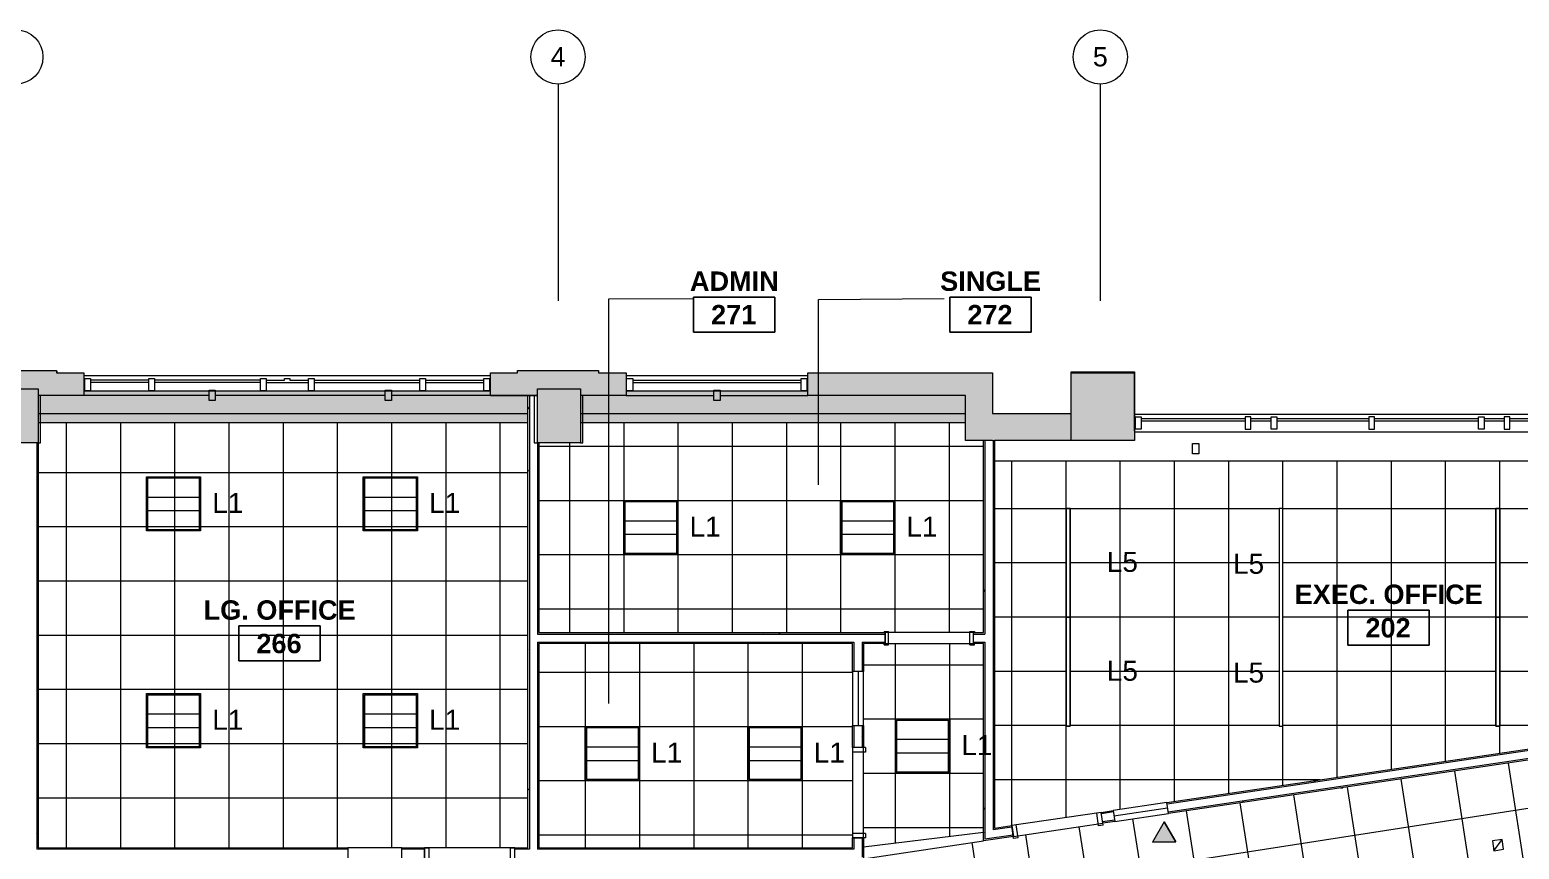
# Model space of a CAD drawing. Header units: inches. Extents: x 389 to 3083, y 11893 to 13691.
# Drawn here: x 1166 to 1826, y 13328 to 13691 of the extents above; entities that cross this region are included whole.
import ezdxf

# ---------------------------------------------------------------- set-up
doc = ezdxf.new("R2010")
doc.units = ezdxf.units.IN
doc.header["$MEASUREMENT"] = 0
for name, color, linetype, lineweight in [('X2$0$A-ANNO-NOTE', 131, 'Continuous', 9), ('X2$0$A-AREA-IDEN', 2, 'Continuous', 9), ('X2$0$A-CLNG', 13, 'Continuous', 13), ('X2$0$A-CLNG-PATT', 13, 'Continuous', 13), ('X2$0$A-Cols-Extr', 7, 'Continuous', 9), ('X2$0$A-DETL-GENF', 92, 'Continuous', 9), ('X2$0$A-DOOR', 31, 'Continuous', 13), ('X2$0$A-DOOR-FRAM', 31, 'Continuous', 20), ('X2$0$A-GLAZ', 151, 'Continuous', 13), ('X2$0$A-WALL', 113, 'Continuous', 13), ('X2$0$A-Wall-Extr', 7, 'Continuous', 9), ('X2$0$A-WALL-PATT', 111, 'Continuous', 13), ('X2$0$E-ELEC-FIXT', 91, 'Continuous', 9), ('X2$0$E-LITE-EQPM', 33, 'Continuous', 9), ('X2$0$E-LITE-EQPM-IDEN', 33, 'Continuous', 9), ('X2$0$I-WALL', 2, 'Continuous', 9), ('X2$0$Plaza America_Tower 1_2nd Floor -REVIT_dwg', 8, 'Continuous', 9), ('X2$0$S-COLS', 52, 'Continuous', 13), ('X2$0$S-GRID', 1, 'Continuous', 9), ('X2$0$S-GRID-IDEN', 1, 'Continuous', 9)]:
    doc.layers.add(name, color=color, linetype=linetype, lineweight=lineweight)
doc.styles.add('X2$0$Arial_3', font='arial.ttf', dxfattribs={"height": 8.851796})
doc.styles.add('X2$0$Swis721 Lt BT', font='swissl.ttf', dxfattribs={"height": 8.514638})
doc.styles.add('X2$0$Swis721 Lt BT_B', font='', dxfattribs={"height": 8.583975})
doc.styles.get('X2$0$Swis721 Lt BT_B').set_extended_font_data('Swis721 Lt BT', bold=True)
pattern_1 = [(0, (-24941.6016, 0), (30.72, 7.68), [1.267, -21.773, 1.267, -21.773, -122.88]), (0, (-24941.6016, 0), (30.72, 7.68), [-46.08, 1.267, -44.813, 1.267, -21.773, -53.76]), (0, (-24941.6016, 0), (30.72, 7.68), [-115.2, 1.267, -14.093, 1.267, -37.133]), (120, (-24930.0816, 3.84), (-22.0110751, 22.7643004), [1.267, -21.773, 1.267, -21.773, -122.88]), (120, (-24930.0816, 3.84), (-22.0110751, 22.7643004), [-46.08, 1.267, -44.813, 1.267, -21.773, -53.76]), (120, (-24930.0816, 3.84), (-22.0110751, 22.7643004), [-115.2, 1.267, -14.093, 1.267, -37.133]), (240, (-24926.2416, 19.2), (-8.7089249, -30.4443004), [1.267, -21.773, 1.267, -21.773, -122.88]), (240, (-24926.2416, 19.2), (-8.7089249, -30.4443004), [-46.08, 1.267, -44.813, 1.267, -21.773, -53.76]), (240, (-24926.2416, 19.2), (-8.7089249, -30.4443004), [-115.2, 1.267, -14.093, 1.267, -37.133])]
pattern_2 = [(0, (-24941.6016, 0), (15.36, 3.84), [1.267, -10.253, 1.267, -10.253, -61.44]), (0, (-24941.6016, 0), (15.36, 3.84), [-23.04, 1.267, -21.773, 1.267, -10.253, -26.88]), (0, (-24941.6016, 0), (15.36, 3.84), [-57.6, 1.267, -6.413, 1.267, -17.933]), (120, (-24935.8416, 1.92), (-11.00553755, 11.3821502), [1.267, -10.253, 1.267, -10.253, -61.44]), (120, (-24935.8416, 1.92), (-11.00553755, 11.3821502), [-23.04, 1.267, -21.773, 1.267, -10.253, -26.88]), (120, (-24935.8416, 1.92), (-11.00553755, 11.3821502), [-57.6, 1.267, -6.413, 1.267, -17.933]), (240, (-24933.9216, 9.6), (-4.35446245, -15.2221502), [1.267, -10.253, 1.267, -10.253, -61.44]), (240, (-24933.9216, 9.6), (-4.35446245, -15.2221502), [-23.04, 1.267, -21.773, 1.267, -10.253, -26.88]), (240, (-24933.9216, 9.6), (-4.35446245, -15.2221502), [-57.6, 1.267, -6.413, 1.267, -17.933])]

# ---------------------------------------------------------------- blocks, each defined once
blk = doc.blocks.new('X2$0$PS - Duplex - Duplex-4172790-FIRST FLOOR')
at = {"layer": 'X2$0$E-ELEC-FIXT'}
for p, q in [((1.375, 2.25), (-1.375, 2.25)), ((-1.375, 2.25), (-1.375, -2.25)), ((1.375, -2.25), (1.375, 2.25)), ((-1.375, -2.25), (1.375, -2.25))]:
    blk.add_line(p, q, dxfattribs=at)
blk = doc.blocks.new('X2$0$Plaza America_Tower 1_2nd Floor -REVIT_dwg-5250115-FIRST FLOOR')
at = {"layer": 'X2$0$A-Cols-Extr', "flags": 128}
for points in [[(26111.64, 13508.11), (26112.64, 13508.11), (26112.64, 13529.17)], [(26331.16, 13529.17), (26331.16, 13508.11), (26332.64, 13508.11)], [(26351.64, 13508.11), (26352.64, 13508.11), (26352.64, 13529.17)]]:
    blk.add_lwpolyline(points, dxfattribs=at)
at = {"layer": 'X2$0$A-GLAZ'}
for p, q in [((26131.82, 13537.91), (26311.82, 13537.91)), ((26160.57, 13535.91), (26134.82, 13535.91)), ((26209.95, 13535.91), (26163.07, 13535.91)), ((26233.82, 13535.91), (26280.57, 13535.91)), ((26283.07, 13535.91), (26308.82, 13535.91)), ((26371.82, 13537.91), (26452.31, 13537.91)), ((26374.82, 13535.91), (26449.32, 13535.91)), ((26187.25, 13529.16), (26131.82, 13529.16)), ((26160.57, 13534.91), (26134.82, 13534.91)), ((26209.95, 13534.91), (26163.07, 13534.91)), ((26265.25, 13529.16), (26190, 13529.16)), ((26212.45, 13534.91), (26231.32, 13534.91)), ((26233.82, 13534.85), (26280.57, 13534.85)), ((26311.82, 13529.16), (26268, 13529.16)), ((26283.07, 13534.85), (26308.82, 13534.85)), ((26371.82, 13529.16), (26410.69, 13529.16)), ((26374.82, 13534.91), (26449.32, 13534.91)), ((26413.44, 13529.16), (26452.31, 13529.16)), ((26596.82, 13520.91), (26806.81, 13520.91)), ((26599.81, 13518.91), (26645.87, 13518.91)), ((26599.81, 13517.91), (26645.87, 13517.91)), ((26648.37, 13518.91), (26657.31, 13518.91)), ((26648.37, 13517.91), (26657.31, 13517.91)), ((26659.81, 13518.91), (26700.56, 13518.91)), ((26659.81, 13517.91), (26700.56, 13517.91)), ((26703.06, 13518.91), (26749.12, 13518.91)), ((26703.06, 13517.91), (26749.12, 13517.91)), ((26751.62, 13518.91), (26760.56, 13518.91)), ((26751.62, 13517.91), (26760.56, 13517.91)), ((26763.06, 13518.91), (26803.81, 13518.91)), ((26763.06, 13517.91), (26803.81, 13517.91)), ((26806.81, 13512.91), (26596.81, 13512.91))]:
    blk.add_line(p, q, dxfattribs=at)
at = {"layer": 'X2$0$A-GLAZ', "flags": 128}
for points in [[(26134.82, 13536.66), (26134.82, 13531.16), (26132.32, 13531.16), (26132.32, 13536.66)], [(26160.57, 13531.16), (26160.57, 13536.66), (26163.07, 13536.66), (26163.07, 13531.16)], [(26212.45, 13531.16), (26209.95, 13531.16), (26209.95, 13536.66), (26212.45, 13536.66)], [(26231.32, 13531.16), (26231.32, 13536.66), (26233.82, 13536.66), (26233.82, 13531.16)], [(26283.07, 13531.12), (26280.57, 13531.12), (26280.57, 13536.62), (26283.07, 13536.62)], [(26308.82, 13531.12), (26308.82, 13536.62), (26311.32, 13536.62), (26311.32, 13531.12)], [(26451.82, 13536.66), (26451.82, 13531.16), (26449.32, 13531.16), (26449.32, 13536.66)], [(26599.81, 13514.16), (26597.31, 13514.16), (26597.31, 13519.66), (26599.81, 13519.66)], [(26648.37, 13519.66), (26645.87, 13519.66), (26645.87, 13514.16), (26648.37, 13514.16)], [(26659.81, 13514.16), (26657.31, 13514.16), (26657.31, 13519.66), (26659.81, 13519.66)], [(26703.06, 13514.16), (26703.06, 13519.66), (26700.56, 13519.66), (26700.56, 13514.16)], [(26751.62, 13514.16), (26749.12, 13514.16), (26749.12, 13519.66), (26751.62, 13519.66)], [(26763.06, 13514.16), (26763.06, 13519.66), (26760.56, 13519.66), (26760.56, 13514.16)]]:
    blk.add_lwpolyline(points, close=True, dxfattribs=at)
for points in [[(26212.45, 13535.91), (26220.57, 13535.91), (26220.57, 13536.66), (26223.07, 13536.66), (26223.07, 13535.91), (26231.32, 13535.91)], [(26372.32, 13536.66), (26374.82, 13536.66), (26374.82, 13531.16), (26372.32, 13531.16)]]:
    blk.add_lwpolyline(points, dxfattribs=at)
at = {"layer": 'X2$0$A-Wall-Extr'}
for p, q in [((26596.82, 13513.54), (26596.82, 13539.54)), ((26131.82, 13529.16), (26112.64, 13529.16)), ((26311.82, 13529.16), (26331.16, 13529.16)), ((26371.82, 13529.16), (26352.64, 13529.16)), ((26596.82, 13520.91), (26596.82, 13509.16))]:
    blk.add_line(p, q, dxfattribs=at)
at = {"layer": 'X2$0$A-Wall-Extr', "flags": 128}
for points in [[(26119.66, 13539.91), (26119.82, 13539.91), (26119.82, 13539.17)], [(26359.82, 13539.17), (26359.82, 13539.91), (26359.66, 13539.91)], [(26568.81, 13539.16), (26568.81, 13539.54), (26596.81, 13539.54), (26596.81, 13539.16)]]:
    blk.add_lwpolyline(points, dxfattribs=at)
blk = doc.blocks.new('X2$0$Single Flush - OTJ_SOLIDFLUSH_ALUM-4900816-FIRST FLOOR')
at = {"layer": 'X2$0$A-DOOR-FRAM'}
for p, q in [((-20, -3.3125), (-20, 2.4375)), ((-20, 2.4375), (-18, 2.4375)), ((-18, -3.3125), (-18, 2.4375)), ((18.000004, -3.3125), (18.000004, 2.4375)), ((18.000004, 2.4375), (20.000004, 2.4375)), ((20.000004, -3.3125), (20.000004, 2.4375)), ((-20, -3.3125), (-18, -3.3125)), ((18.000004, -3.3125), (20.000004, -3.3125))]:
    blk.add_line(p, q, dxfattribs=at)
blk = doc.blocks.new('X2$0$Frameless opening with glazing - 24_ x 96_-4909854-FIRST FLOOR')
at = {"layer": 'X2$0$A-GLAZ'}
blk.add_line((-13.5, 0.0625), (10.5, 0.0625), dxfattribs=at)
blk = doc.blocks.new('X2$0$Single Flush - OTJ_SOLIDFLUSH_ALUM-4896364-FIRST FLOOR')
at = {"layer": 'X2$0$A-DOOR-FRAM'}
for p, q in [((-20, 3.3125), (-20, -2.4375)), ((-20, 3.3125), (-18, 3.3125)), ((-18, 3.3125), (-18, -2.4375)), ((18.000004, 3.3125), (18.000004, -2.4375)), ((18.000004, 3.3125), (20.000004, 3.3125)), ((20.000004, 3.3125), (20.000004, -2.4375)), ((-20, -2.4375), (-18, -2.4375)), ((18.000004, -2.4375), (20.000004, -2.4375))]:
    blk.add_line(p, q, dxfattribs=at)
blk = doc.blocks.new('X2$0$Single Flush - OTJ_SOLIDFLUSH_ALUM-4900275-FIRST FLOOR')
at = {"layer": 'X2$0$A-DOOR-FRAM'}
for p, q in [((-20, 3.3125), (-20, -2.4375)), ((-20, 3.3125), (-18, 3.3125)), ((-18, 3.3125), (-18, -2.4375)), ((18.000004, 3.3125), (18.000004, -2.4375)), ((18.000004, 3.3125), (20.000004, 3.3125)), ((20.000004, 3.3125), (20.000004, -2.4375)), ((-20, -2.4375), (-18, -2.4375)), ((18.000004, -2.4375), (20.000004, -2.4375))]:
    blk.add_line(p, q, dxfattribs=at)
blk = doc.blocks.new('X2$0$Double Flush w-Skinny Lite - Int-N-LDMF-36_ x 84_-4914590-FIRST FLOOR')
at = {"layer": 'X2$0$A-DOOR-FRAM'}
for p, q in [((-20, 2.9375), (-18, 2.9375)), ((-20, 2.9375), (-20, 2.4375)), ((-20, 2.4375), (-19.5, 2.4375)), ((-19.5, -2.4375), (-19.5, 2.4375)), ((-18, -2.9375), (-18, 2.9375)), ((18.000004, -2.9375), (18.000004, 2.9375)), ((18.000004, 2.9375), (20.000004, 2.9375)), ((19.500004, 2.4375), (20.000004, 2.4375)), ((19.500004, -2.4375), (19.500004, 2.4375)), ((20.000004, 2.9375), (20.000004, 2.4375)), ((-20, -2.4375), (-19.5, -2.4375)), ((-20, -2.9375), (-20, -2.4375)), ((-20, -2.9375), (-18, -2.9375)), ((18.000004, -2.9375), (20.000004, -2.9375)), ((19.500004, -2.4375), (20.000004, -2.4375)), ((20.000004, -2.9375), (20.000004, -2.4375))]:
    blk.add_line(p, q, dxfattribs=at)
blk = doc.blocks.new('X2$0$Lighting-Recessed-Axis-Sculpt - SCR-B4-300-80-35-F-4-4930933-FIRST FLOOR')
at = {"layer": 'X2$0$A-DETL-GENF'}
for p, q in [((-24.085, -0.875), (-24.085, 0.875)), ((-24.085, 0.875), (24.085, 0.875)), ((24.085, 0.875), (-24.085, 0.875)), ((-24.085, 0.875), (-24.085, -0.875)), ((24.085, 0.875), (24.085, -0.875)), ((24.085, -0.875), (24.085, 0.875)), ((24.085, -0.875), (-24.085, -0.875)), ((-24.085, -0.875), (24.085, -0.875))]:
    blk.add_line(p, q, dxfattribs=at)
blk = doc.blocks.new('X2$0$L-Ceiling Light - Linear Box - 2_x2_-4960925-FIRST FLOOR')
at = {"layer": 'X2$0$E-LITE-EQPM'}
for p, q in [((-12, -12), (-12, 12)), ((-12, 12), (12, 12)), ((-12, -12), (-12, 12)), ((-12, 12), (12, 12)), ((-11.5, -11.5), (-11.5, 11.5)), ((-11.5, 11.5), (11.5, 11.5)), ((11.5, 11.5), (-11.5, 11.5)), ((-11.5, 11.5), (-11.5, -11.5)), ((11.5, 11.5), (11.5, -11.5)), ((11.5, -11.5), (11.5, 11.5)), ((12, 12), (12, -12)), ((12, 12), (12, -12)), ((-12, 3), (12, 3)), ((-12, -3), (12, -3)), ((12, -12), (-12, -12)), ((12, -12), (-12, -12)), ((11.5, -11.5), (-11.5, -11.5)), ((-11.5, -11.5), (11.5, -11.5))]:
    blk.add_line(p, q, dxfattribs=at)
blk = doc.blocks.new('X2$0$Concrete-Rectangular-Column - 19 X 24-5195709-FIRST FLOOR')
at = {"layer": 'X2$0$S-COLS'}
blk.add_hatch(color=256, dxfattribs=at).paths.add_polyline_path([(-5.74, -12), (9.5, -12), (9.5, 12), (-9.5, 12), (-9.5, -12)], flags=0)
for p, q in [((-9.5, 12), (9.5, 12)), ((-9.5, -12), (-9.5, 12)), ((9.5, 12), (9.5, -12)), ((9.5, -12), (-9.5, -12))]:
    blk.add_line(p, q, dxfattribs=at)
blk = doc.blocks.new('X2$0$Concrete-Rectangular-Column - 28 X 36-5114309-FIRST FLOOR')
at = {"layer": 'X2$0$S-COLS'}
blk.add_hatch(color=256, dxfattribs=at).paths.add_polyline_path([(14, -15), (14, 15), (-14, 15), (-14, -15)], flags=0)
for p, q in [((-14, 15), (14, 15)), ((-14, -15), (-14, 15)), ((14, 15), (14, -15)), ((14, -15), (-14, -15))]:
    blk.add_line(p, q, dxfattribs=at)
blk = doc.blocks.new('X2$0$Frameless opening with glazing - 24_ x 96_-4900874-FIRST FLOOR')
at = {"layer": 'X2$0$A-GLAZ'}
blk.add_line((-13.5, 0.0625), (10.5, 0.0625), dxfattribs=at)
blk = doc.blocks.new('X2$0$L-Recessed Square Downlight - 4_  black trim-5264487-FIRST FLOOR')
at = {"layer": 'X2$0$E-LITE-EQPM'}
for p, q in [((-2.1875, -2.1875), (-2.1875, 2.1875)), ((-2.1875, 2.1875), (2.1875, 2.1875)), ((-2.1875, 2.1875), (2.1875, -2.1875)), ((2.1875, 2.1875), (2.1875, -2.1875)), ((2.1875, -2.1875), (-2.1875, -2.1875))]:
    blk.add_line(p, q, dxfattribs=at)
blk = doc.blocks.new('X2$0$Grid - Grid Head - Circle-50561-FIRST FLOOR')
at = {"layer": 'X2$0$S-GRID-IDEN'}
blk.add_circle((0, 0), 0.125, dxfattribs=at)
blk = doc.blocks.new('X2$0$Room Tag - Room Name and Number-3379422-FIRST FLOOR')
at = {"layer": 'X2$0$A-AREA-IDEN'}
for p, q in [((-0.1881, -0.1636), (-0.1881, -0.0018)), ((-0.1881, -0.0018), (0.1869, -0.0018)), ((0.1869, -0.0018), (-0.1881, -0.0018)), ((-0.1881, -0.0018), (-0.1881, -0.1636)), ((0.1869, -0.0018), (0.1869, -0.1636)), ((0.1869, -0.1636), (0.1869, -0.0018)), ((0.1869, -0.1636), (-0.1881, -0.1636)), ((-0.1881, -0.1636), (0.1869, -0.1636))]:
    blk.add_line(p, q, dxfattribs=at)

msp = doc.modelspace()

# ---------------------------------------------------------------- hatches: boundary and pattern name
at = {"layer": 'X2$0$A-ANNO-NOTE'}
msp.add_hatch(color=256, dxfattribs=at).paths.add_polyline_path([(1663.23, 13331.5), (1668.37, 13340.44), (1673.54, 13331.52)], flags=0)
at = {"layer": 'X2$0$A-CLNG-PATT'}
h = msp.add_hatch(dxfattribs=at)
h.set_pattern_fill('FP2_63', color=256, style=0, pattern_type=2)
h.set_pattern_definition(pattern_2)
h.paths.add_polyline_path([(574.63, 12516.67), (577.72, 12516.67), (577.72, 12633.17), (567.72, 12633.17), (567.72, 12552.83), (569.72, 12552.83), (569.72, 12516.67), (573.72, 12516.67)], flags=0)
h.paths.add_polyline_path([(576.1, 12638.04), (577.72, 12638.04), (577.72, 12659.67), (569.72, 12659.67), (569.72, 12638.04), (571.19, 12638.04)], flags=0)
h.paths.add_polyline_path([(577.72, 12683.92), (577.72, 12819.17), (569.72, 12819.17), (569.72, 12791.67), (567.72, 12791.67), (567.72, 12711.33), (569.72, 12711.33), (569.75, 12683.92)], flags=0)
h.paths.add_polyline_path([(569.72, 12824.04), (577.72, 12824.04), (577.72, 12959.92), (569.97, 12959.92), (569.97, 12932.67), (567.72, 12932.67), (567.72, 12853.17), (569.72, 12853.17), (569.72, 12841.01)], flags=0)
h.paths.add_polyline_path([(570.06, 12983.92), (577.72, 12983.92), (577.72, 13090.98), (569.72, 13090.98), (569.72, 13090.17), (567.72, 13090.17), (567.72, 13011.17), (569.97, 13011.17), (569.97, 12983.92)], flags=0)
h.paths.add_polyline_path([(2950.45, 12992.42), (2950.45, 13011.17), (2952.7, 13011.17), (2952.7, 13091.67), (2950.72, 13091.67), (2950.72, 13151.67), (2952.7, 13151.67), (2952.7, 13232.1), (2950.7, 13232.1), (2950.69, 13232.17), (2950.45, 13232.17), (2950.45, 13278.35), (2946.22, 13278.35), (2946.22, 13096.69), (2950.62, 13096.69), (2950.62, 13091.81), (2946.22, 13091.81), (2946.22, 13091.42), (2942.7, 13091.42), (2942.7, 12992.42)], flags=0)
h.paths.add_polyline_path([(569.72, 13095.86), (577.72, 13095.86), (577.72, 13257.86), (569.72, 13257.86), (569.71, 13231.92), (567.71, 13231.92), (567.71, 13151.67), (569.72, 13151.67), (569.72, 13103.67)], flags=0)
h.paths.add_polyline_path([(574.96, 13262.73), (577.72, 13262.73), (577.72, 13278.92), (569.72, 13278.92), (569.72, 13262.73)], flags=0)
h.paths.add_polyline_path([(570.4, 13312.42), (577.72, 13312.42), (577.72, 13497.18), (570.06, 13497.18), (570.06, 13489.91), (567.72, 13489.91), (567.72, 13349.17), (569.72, 13349.17), (569.72, 13312.42)], flags=0)
h.paths.add_polyline_path([(2949.7, 13312.42), (2950.45, 13312.42), (2950.45, 13324.8), (2942.45, 13324.8), (2942.45, 13312.42), (2946.22, 13312.42)], flags=0)
h.paths.add_polyline_path([(2942.45, 13329.68), (2950.45, 13329.68), (2950.45, 13349.17), (2952.7, 13349.17), (2952.7, 13493.82), (2950.71, 13493.82), (2950.71, 13501.82), (2942.45, 13501.82), (2942.45, 13337.17)], flags=0)
h.paths.add_polyline_path([(2110.87, 13520.67), (2110.87, 13529.17), (2090.21, 13529.17), (2090.21, 13531.16), (2009.71, 13531.16), (2009.71, 13528.91), (2001.39, 13528.91), (2001.39, 13520.67), (2090.96, 13520.67)], flags=0)
h.paths.add_polyline_path([(1996.52, 13520.67), (1996.52, 13528.91), (1990.87, 13528.91), (1990.87, 13520.67)], flags=0)
h.paths.add_polyline_path([(2130.87, 13521.17), (2248.24, 13521.17), (2248.24, 13531.12), (2150.21, 13531.12), (2150.21, 13529.17), (2129.87, 13529.17), (2129.87, 13521.17)], flags=0)
h.paths.add_polyline_path([(2921.48, 13521.17), (2921.48, 13529.17), (2915.46, 13529.17), (2915.46, 13531.16), (2770.71, 13531.16), (2770.71, 13529.17), (2710.71, 13529.17), (2710.71, 13531.16), (2627.82, 13531.16), (2627.82, 13529.17), (2609.87, 13529.17), (2609.87, 13521.17), (2727.99, 13521.17), (2727.99, 13529.16), (2732.87, 13529.16), (2732.87, 13521.17), (2786.25, 13521.17)], flags=0)
h.paths.add_polyline_path([(2373.88, 13521.17), (2385.38, 13521.17), (2385.38, 13529.16), (2373.88, 13529.16)], flags=0)
h.paths.add_polyline_path([(2264.78, 13521.17), (2349.38, 13521.17), (2349.38, 13529.16), (2330.21, 13529.17), (2330.21, 13531.12), (2253.11, 13531.12), (2253.11, 13521.17)], flags=0)
h.paths.add_polyline_path([(2390.26, 13521.17), (2537.77, 13521.17), (2537.77, 13530.55), (2542.64, 13530.55), (2542.64, 13521.17), (2590.87, 13521.17), (2590.87, 13529.16), (2570.21, 13529.17), (2570.21, 13531.16), (2390.26, 13531.16), (2390.26, 13521.84)], flags=0)
h.paths.add_polyline_path([(1580.46, 13521.17), (1580.46, 13529.16), (1510.71, 13529.17), (1510.71, 13531.16), (1430.22, 13531.16), (1430.22, 13529.17), (1410.04, 13529.17), (1410.04, 13521.17), (1570.86, 13521.17)], flags=0)
h.paths.add_polyline_path([(1370.22, 13521.17), (1386.79, 13521.17), (1386.79, 13529.16), (1370.22, 13529.17), (1370.22, 13531.16), (1190.22, 13531.16), (1190.22, 13529.17), (1170.04, 13529.17), (1170.04, 13521.17), (1221.85, 13521.17)], flags=0)
h.paths.add_polyline_path([(700.38, 13521.17), (750.72, 13521.17), (750.72, 13531.17), (605.97, 13531.17), (605.97, 13529.17), (598.68, 13529.17), (598.68, 13521.17)], flags=0)
h.paths.add_polyline_path([(755.59, 13521.17), (910.7, 13521.17), (910.7, 13529.17), (890.22, 13529.17), (890.22, 13531.16), (810.72, 13531.16), (810.72, 13529.17), (755.59, 13529.17), (755.59, 13528.92)], flags=0)
h.paths.add_polyline_path([(929.7, 13521.17), (1048.53, 13521.17), (1048.53, 13531.16), (950.22, 13531.16), (950.22, 13529.17), (929.7, 13529.17), (929.7, 13528.94)], flags=0)
h.paths.add_polyline_path([(1053.41, 13521.17), (1151.04, 13521.17), (1151.04, 13529.17), (1130.22, 13529.17), (1130.22, 13531.16), (1053.41, 13531.16), (1053.41, 13526.1)], flags=0)
h.paths.add_polyline_path([(605.97, 13529.17), (605.97, 13529.17), (700.38, 13529.17)], flags=0)
h = msp.add_hatch(dxfattribs=at)
h.set_pattern_fill('FP2_63', color=256, style=0, pattern_type=2)
h.set_pattern_definition(pattern_2)
h.paths.add_polyline_path([(573.72, 12512.67), (581.72, 12512.67), (581.72, 12633.17), (577.72, 12633.17), (577.72, 12516.67), (569.72, 12516.67), (569.72, 12512.67)], flags=0)
h.paths.add_polyline_path([(577.72, 12638.04), (581.72, 12638.04), (581.72, 12659.67), (577.72, 12659.67)], flags=0)
h.paths.add_polyline_path([(581.72, 12983.92), (581.72, 13090.98), (577.72, 13090.98), (577.72, 12983.92)], flags=0)
h.paths.add_polyline_path([(2938.7, 12992.42), (2942.7, 12992.42), (2942.7, 13091.42), (2938.7, 13091.42), (2938.7, 13030.43)], flags=0)
h.paths.add_polyline_path([(577.72, 13095.86), (581.72, 13095.86), (581.72, 13257.86), (577.72, 13257.86), (577.72, 13148.41)], flags=0)
h.paths.add_polyline_path([(581.72, 13262.73), (581.72, 13278.92), (577.72, 13278.92), (577.72, 13262.73), (581.5, 13262.73)], flags=0)
h.paths.add_polyline_path([(581.72, 13312.42), (581.72, 13497.18), (577.72, 13497.18), (577.72, 13312.42)], flags=0)
h.paths.add_polyline_path([(2942.45, 13312.42), (2942.45, 13324.8), (2938.45, 13324.8), (2938.45, 13312.42)], flags=0)
h.paths.add_polyline_path([(2938.82, 13329.68), (2942.45, 13329.68), (2942.45, 13501.82), (2938.45, 13501.82), (2938.45, 13329.68)], flags=0)
h.paths.add_polyline_path([(2090.96, 13517.17), (2110.87, 13517.17), (2110.87, 13520.67), (2001.39, 13520.67), (2001.39, 13517.17), (2090.21, 13517.17)], flags=0)
h.paths.add_polyline_path([(2537.77, 13517.17), (2537.77, 13521.17), (2390.26, 13521.17), (2390.26, 13517.17), (2438.6, 13517.17)], flags=0)
h.paths.add_polyline_path([(2130.87, 13517.17), (2248.24, 13517.17), (2248.24, 13521.17), (2129.87, 13521.17), (2129.87, 13517.17)], flags=0)
h.paths.add_polyline_path([(2732.87, 13517.17), (2921.48, 13517.17), (2921.48, 13521.17), (2732.87, 13521.17), (2732.87, 13518.75)], flags=0)
h.paths.add_polyline_path([(2573.52, 13517.17), (2590.87, 13517.17), (2590.87, 13521.17), (2542.64, 13521.17), (2542.64, 13517.17), (2570.21, 13517.17)], flags=0)
h.paths.add_polyline_path([(1990.87, 13517.17), (1996.52, 13517.17), (1996.52, 13520.67), (1990.87, 13520.67), (1990.87, 13528.91), (1986.87, 13528.91), (1986.87, 13517.17)], flags=0)
h.paths.add_polyline_path([(2253.11, 13517.17), (2349.38, 13517.17), (2349.38, 13521.17), (2253.11, 13521.17), (2253.11, 13519.41)], flags=0)
h.paths.add_polyline_path([(2609.87, 13517.17), (2727.99, 13517.17), (2727.99, 13521.17), (2609.87, 13521.17)], flags=0)
h.paths.add_polyline_path([(2385.38, 13517.17), (2385.38, 13521.17), (2373.88, 13521.17), (2373.88, 13517.17)], flags=0)
h.paths.add_polyline_path([(1386.79, 13517.17), (1386.79, 13521.17), (1170.04, 13521.17), (1170.04, 13517.17), (1370.22, 13517.17)], flags=0)
h.paths.add_polyline_path([(1580.46, 13517.17), (1580.46, 13521.17), (1410.04, 13521.17), (1410.04, 13517.17), (1510.71, 13517.17)], flags=0)
h.paths.add_polyline_path([(750.72, 13517.17), (750.72, 13521.17), (598.68, 13521.17), (598.68, 13517.17), (700.38, 13517.17)], flags=0)
h.paths.add_polyline_path([(755.59, 13517.17), (910.7, 13517.17), (910.7, 13521.17), (755.59, 13521.17), (755.59, 13519.16)], flags=0)
h.paths.add_polyline_path([(1048.53, 13517.17), (1048.53, 13521.17), (929.7, 13521.17), (929.7, 13517.17), (1048.03, 13517.17)], flags=0)
h.paths.add_polyline_path([(1130.22, 13517.17), (1151.04, 13517.17), (1151.04, 13521.17), (1053.41, 13521.17), (1053.41, 13517.17)], flags=0)
at = {"layer": 'X2$0$A-WALL-PATT'}
for points in [[(1170.04, 13529.17), (1178.06, 13529.17), (1178.06, 13540.17), (1142.22, 13540.17), (1142.22, 13529.17), (1151.04, 13529.17), (1151.04, 13532.11), (1170.04, 13532.11), (1170.04, 13531.16)], [(1178.06, 13529.17), (1190.22, 13529.17), (1190.22, 13539.17), (1178.06, 13539.17), (1178.06, 13531.16)], [(1370.22, 13529.17), (1382.22, 13529.17), (1382.22, 13539.17), (1370.22, 13539.17), (1370.22, 13531.16)], [(1418.06, 13529.17), (1418.06, 13540.17), (1382.22, 13540.17), (1382.22, 13529.17), (1391.04, 13529.17), (1391.04, 13532.11), (1410.04, 13532.11), (1410.04, 13529.17)], [(1418.06, 13529.17), (1430.22, 13529.17), (1430.22, 13539.17), (1418.06, 13539.16), (1418.06, 13531.16)], [(1580.46, 13529.16), (1580.46, 13539.16), (1510.71, 13539.16), (1510.74, 13529.16)], [(1580.46, 13509.16), (1592.46, 13509.16), (1592.46, 13539.16), (1580.46, 13539.16), (1580.46, 13517.17)], [(1593.33, 13509.16), (1627.21, 13509.16), (1627.21, 13521.16), (1592.46, 13521.16), (1592.46, 13509.16), (1592.71, 13509.16)]]:
    msp.add_hatch(color=256, dxfattribs=at).paths.add_polyline_path(points, flags=0)
h = msp.add_hatch(dxfattribs=at)
h.set_pattern_fill('FP2_1', color=256, style=0, pattern_type=2)
h.set_pattern_definition(pattern_1)
h.paths.add_polyline_path([(1387.41, 13508.05), (1387.41, 13529.16), (1386.79, 13529.16), (1386.79, 13508.05)], flags=0)
h = msp.add_hatch(dxfattribs=at)
h.set_pattern_fill('FP2_1', color=256, style=0, pattern_type=2)
h.set_pattern_definition(pattern_1)
h.paths.add_polyline_path([(1588.46, 13332.61), (1589.08, 13332.71), (1589.08, 13419.92), (1588.46, 13419.92), (1588.46, 13332.65)], flags=0)
h.paths.add_polyline_path([(1588.51, 13423.54), (1589.08, 13423.54), (1589.08, 13509.16), (1588.46, 13509.16), (1588.46, 13423.54)], flags=0)
h = msp.add_hatch(dxfattribs=at)
h.set_pattern_fill('FP2_1', color=256, style=0, pattern_type=2)
h.set_pattern_definition(pattern_1)
h.paths.add_polyline_path([(1592.71, 13337.54), (1593.33, 13337.63), (1593.33, 13509.16), (1592.71, 13509.16), (1592.71, 13337.63)], flags=0)
h = msp.add_hatch(dxfattribs=at)
h.set_pattern_fill('FP2_1', color=256, style=0, pattern_type=2)
h.set_pattern_definition(pattern_1)
h.paths.add_polyline_path([(1169.41, 13328.99), (1170.04, 13328.99), (1170.04, 13508.11), (1169.41, 13508.11), (1169.41, 13384.36)], flags=0)
h = msp.add_hatch(dxfattribs=at)
h.set_pattern_fill('FP2_1', color=256, style=0, pattern_type=2)
h.set_pattern_definition(pattern_1)
h.paths.add_polyline_path([(1387.41, 13328.36), (1387.41, 13508.05), (1386.79, 13508.05), (1386.79, 13328.36)], flags=0)
h = msp.add_hatch(dxfattribs=at)
h.set_pattern_fill('FP2_1', color=256, style=0, pattern_type=2)
h.set_pattern_definition(pattern_1)
h.paths.add_polyline_path([(1482.58, 13423.54), (1534.46, 13423.54), (1534.46, 13424.17), (1391.66, 13424.17), (1391.66, 13423.54), (1410.04, 13423.54)], flags=0)
h = msp.add_hatch(dxfattribs=at)
h.set_pattern_fill('FP2_1', color=256, style=0, pattern_type=2)
h.set_pattern_definition(pattern_1)
h.paths.add_polyline_path([(1391.66, 13419.29), (1531.08, 13419.29), (1531.08, 13419.92), (1391.66, 13419.92)], flags=0)
h = msp.add_hatch(dxfattribs=at)
h.set_pattern_fill('FP2_1', color=256, style=0, pattern_type=2)
h.set_pattern_definition(pattern_1)
h.paths.add_polyline_path([(1535.33, 13324.11), (1535.33, 13333.3), (1534.71, 13333.3), (1534.71, 13324.11)], flags=0)
h.paths.add_polyline_path([(1535.33, 13373.3), (1535.33, 13382.99), (1534.71, 13382.99), (1534.71, 13373.3)], flags=0)
h.paths.add_polyline_path([(1534.71, 13406.99), (1535.33, 13406.99), (1535.33, 13419.29), (1534.71, 13419.29)], flags=0)
h = msp.add_hatch(dxfattribs=at)
h.set_pattern_fill('FP2_1', color=256, style=0, pattern_type=2)
h.set_pattern_definition(pattern_1)
h.paths.add_polyline_path([(1592.71, 13336.91), (1601.04, 13338.14), (1600.95, 13338.76), (1592.71, 13337.54), (1592.71, 13337)], flags=0)
h.paths.add_polyline_path([(1640.61, 13344.01), (1645.93, 13344.79), (1645.84, 13345.41), (1640.52, 13344.62)], flags=0)
h.paths.add_polyline_path([(1669.67, 13348.31), (1864.83, 13377.23), (1864.83, 13377.86), (1669.58, 13348.93)], flags=0)
h = msp.add_hatch(dxfattribs=at)
h.set_pattern_fill('FP2_1', color=256, style=0, pattern_type=2)
h.set_pattern_definition(pattern_1)
h.paths.add_polyline_path([(1588.46, 13331.98), (1601.66, 13333.94), (1601.57, 13334.56), (1588.46, 13332.61)], flags=0)
h.paths.add_polyline_path([(1641.23, 13339.8), (1646.55, 13340.59), (1646.46, 13341.21), (1641.14, 13340.42)], flags=0)
h.paths.add_polyline_path([(1670.29, 13344.11), (1832.96, 13368.21), (1832.96, 13368.84), (1670.2, 13344.73)], flags=0)
h.paths.add_polyline_path([(1836.58, 13368.74), (1864.83, 13372.93), (1864.83, 13373.56), (1836.58, 13369.38), (1836.58, 13368.84)], flags=0)
h = msp.add_hatch(dxfattribs=at)
h.set_pattern_fill('FP2_1', color=256, style=0, pattern_type=2)
h.set_pattern_definition(pattern_1)
h.paths.add_polyline_path([(1165.79, 13328.36), (1165.79, 13328.99), (1161.84, 13328.99), (1161.84, 13328.36), (1165.16, 13328.36)], flags=0)
h.paths.add_polyline_path([(1170.04, 13328.36), (1307.02, 13328.36), (1307.02, 13328.99), (1169.41, 13328.99), (1169.41, 13328.36)], flags=0)
h.paths.add_polyline_path([(1331.02, 13328.36), (1341.02, 13328.36), (1341.02, 13328.99), (1331.02, 13328.99)], flags=0)
h.paths.add_polyline_path([(755.59, 13328.36), (846.83, 13328.36), (846.83, 13328.99), (754.97, 13328.99), (754.98, 13328.36)], flags=0)
h.paths.add_polyline_path([(870.83, 13328.36), (880.83, 13328.36), (880.83, 13328.99), (870.83, 13328.99)], flags=0)
h.paths.add_polyline_path([(1381.02, 13328.36), (1386.79, 13328.36), (1386.79, 13328.99), (1381.02, 13328.99)], flags=0)
h.paths.add_polyline_path([(925.45, 13328.36), (925.45, 13328.99), (920.83, 13328.99), (920.83, 13328.36), (924.83, 13328.36)], flags=0)
h.paths.add_polyline_path([(929.08, 13328.36), (935.03, 13328.36), (935.03, 13328.99), (929.08, 13328.99)], flags=0)
h.paths.add_polyline_path([(1048.03, 13328.36), (1049.16, 13328.36), (1049.16, 13328.99), (1009.03, 13328.99), (1009.03, 13328.36)], flags=0)
h.paths.add_polyline_path([(1053.41, 13328.36), (1087.84, 13328.36), (1087.84, 13328.99), (1052.78, 13328.99), (1052.79, 13328.36)], flags=0)
h.paths.add_polyline_path([(1121.84, 13328.36), (1121.84, 13328.99), (1111.84, 13328.99), (1111.84, 13328.36)], flags=0)
h.paths.add_polyline_path([(975.03, 13328.36), (985.03, 13328.36), (985.03, 13328.99), (975.03, 13328.99)], flags=0)
h = msp.add_hatch(dxfattribs=at)
h.set_pattern_fill('FP2_1', color=256, style=0, pattern_type=2)
h.set_pattern_definition(pattern_1)
h.paths.add_polyline_path([(1391.66, 13328.36), (1530.46, 13328.36), (1530.46, 13328.99), (1391.66, 13328.99)], flags=0)

# ---------------------------------------------------------------- linework, layer by layer
at = {"layer": 'X2$0$A-ANNO-NOTE'}
for p, q in [((1668.37, 13340.44), (1663.23, 13331.5)), ((1668.37, 13340.44), (1663.23, 13331.5)), ((1673.54, 13331.52), (1668.37, 13340.44)), ((1668.37, 13340.44), (1673.54, 13331.52)), ((1663.23, 13331.5), (1673.54, 13331.52)), ((1673.54, 13331.52), (1663.23, 13331.5))]:
    msp.add_line(p, q, dxfattribs=at)
at = {"layer": 'X2$0$A-AREA-IDEN'}
for p, q in [((1422.59, 13571.91), (1459.75, 13572)), ((1422.59, 13392.83), (1422.59, 13571.91)), ((1515.4, 13571.65), (1570.97, 13572)), ((1515.4, 13489.57), (1515.4, 13571.65))]:
    msp.add_line(p, q, dxfattribs=at)
at = {"layer": 'X2$0$A-CLNG'}
for p, q in [((1190.22, 13531.16), (1370.22, 13531.16)), ((1430.22, 13531.16), (1510.71, 13531.16)), ((1170.04, 13521.17), (1386.79, 13521.17)), ((1170.04, 13517.17), (1386.79, 13517.17)), ((1410.04, 13521.17), (1580.46, 13521.17)), ((1410.04, 13517.17), (1580.46, 13517.17)), ((1391.66, 13508.05), (1391.66, 13508.11)), ((1593.33, 13500.17), (1864.83, 13500.17)), ((1626.75, 13479.14), (1625, 13479.14)), ((1625, 13479.14), (1625, 13382.8)), ((1626.75, 13382.8), (1626.75, 13479.14)), ((1721, 13479.14), (1719.25, 13479.14)), ((1719.25, 13479.14), (1719.25, 13382.8)), ((1721, 13382.8), (1721, 13479.14)), ((1817, 13479.14), (1815.25, 13479.14)), ((1815.25, 13479.14), (1815.25, 13382.8)), ((1817, 13382.8), (1817, 13479.14)), ((1625, 13382.8), (1626.75, 13382.8)), ((1719.25, 13382.8), (1721, 13382.8)), ((1815.25, 13382.8), (1817, 13382.8)), ((1588.46, 13335.7), (1535.33, 13329.15)), ((1535.33, 13324.11), (1588.46, 13331.98))]:
    msp.add_line(p, q, dxfattribs=at)
at = {"layer": 'X2$0$A-CLNG-PATT'}
for p, q in [((1182.41, 13517.17), (1182.41, 13328.99)), ((1206.41, 13517.17), (1206.41, 13328.99)), ((1230.41, 13517.17), (1230.41, 13328.99)), ((1254.41, 13517.17), (1254.41, 13328.99)), ((1278.41, 13517.17), (1278.41, 13328.99)), ((1302.41, 13517.17), (1302.41, 13328.99)), ((1326.41, 13517.17), (1326.41, 13328.99)), ((1350.41, 13517.17), (1350.41, 13328.99)), ((1374.41, 13517.17), (1374.41, 13328.99)), ((1429.18, 13517.17), (1429.18, 13424.17)), ((1453.18, 13517.17), (1453.18, 13424.17)), ((1477.18, 13517.17), (1477.18, 13424.17)), ((1501.18, 13517.17), (1501.18, 13424.17)), ((1525.18, 13517.17), (1525.18, 13424.17)), ((1549.18, 13517.17), (1549.18, 13424.17)), ((1573.18, 13517.17), (1573.18, 13424.17)), ((1391.66, 13506.67), (1588.46, 13506.67)), ((1405.18, 13508.11), (1405.18, 13424.17)), ((1601, 13338.77), (1601, 13500.17)), ((1625, 13479.14), (1625, 13500.17)), ((1649, 13345.88), (1649, 13500.17)), ((1673, 13349.44), (1673, 13500.17)), ((1697, 13352.99), (1697, 13500.17)), ((1721, 13356.55), (1721, 13500.17)), ((1745, 13360.1), (1745, 13500.17)), ((1769, 13363.66), (1769, 13500.17)), ((1793, 13367.22), (1793, 13500.17)), ((1817, 13370.77), (1817, 13500.17)), ((1170.04, 13495.08), (1386.79, 13495.08)), ((1391.66, 13482.67), (1588.46, 13482.67)), ((1625, 13478.99), (1593.33, 13478.99)), ((1719.25, 13478.99), (1626.75, 13478.99)), ((1815.25, 13478.99), (1721, 13478.99)), ((1864.83, 13478.99), (1817, 13478.99)), ((1170.04, 13471.08), (1386.79, 13471.08)), ((1391.66, 13458.67), (1588.46, 13458.67)), ((1625, 13454.99), (1593.33, 13454.99)), ((1719.25, 13454.99), (1626.75, 13454.99)), ((1815.25, 13454.99), (1721, 13454.99)), ((1864.83, 13454.99), (1817, 13454.99)), ((1170.04, 13447.08), (1386.79, 13447.08)), ((1391.66, 13434.67), (1588.46, 13434.67)), ((1625, 13430.99), (1593.33, 13430.99)), ((1719.25, 13430.99), (1626.75, 13430.99)), ((1815.25, 13430.99), (1721, 13430.99)), ((1864.83, 13430.99), (1817, 13430.99)), ((1170.04, 13423.08), (1386.79, 13423.08)), ((1412.18, 13419.29), (1412.18, 13328.99)), ((1436.18, 13419.29), (1436.18, 13328.99)), ((1460.18, 13419.29), (1460.18, 13328.99)), ((1484.18, 13419.29), (1484.18, 13328.99)), ((1508.18, 13419.29), (1508.18, 13328.99)), ((1549.5, 13330.9), (1549.5, 13419.29)), ((1573.5, 13333.86), (1573.5, 13419.29)), ((1535.33, 13409.95), (1588.46, 13409.95)), ((1391.66, 13406.65), (1530.46, 13406.65)), ((1625, 13406.99), (1593.33, 13406.99)), ((1719.25, 13406.99), (1626.75, 13406.99)), ((1815.25, 13406.99), (1721, 13406.99)), ((1864.83, 13406.99), (1817, 13406.99)), ((1170.04, 13399.08), (1386.79, 13399.08)), ((1535.33, 13385.95), (1588.46, 13385.95)), ((1391.66, 13382.65), (1530.46, 13382.65)), ((1625, 13382.99), (1593.33, 13382.99)), ((1625, 13342.33), (1625, 13382.8)), ((1719.25, 13382.99), (1626.75, 13382.99)), ((1815.25, 13382.99), (1721, 13382.99)), ((1864.83, 13382.99), (1817, 13382.99)), ((1170.04, 13375.08), (1386.79, 13375.08)), ((1820.64, 13366.38), (1830.78, 13300.99)), ((1391.66, 13358.65), (1530.46, 13358.65)), ((1535.33, 13361.95), (1588.46, 13361.95)), ((1737.49, 13358.99), (1593.33, 13358.99)), ((1773.16, 13359.35), (1783.2, 13294.62)), ((1796.9, 13362.87), (1806.88, 13298.51)), ((1170.04, 13351.08), (1386.79, 13351.08)), ((1725.67, 13352.31), (1735.83, 13286.85)), ((1749.42, 13355.83), (1759.51, 13290.73)), ((1535.33, 13300.84), (1832.33, 13346.9)), ((1678.19, 13345.28), (1688.46, 13279.08)), ((1701.93, 13348.8), (1712.14, 13282.96)), ((1535.33, 13337.95), (1588.46, 13337.95)), ((1630.71, 13338.24), (1644.85, 13247.04)), ((1654.45, 13341.76), (1664.78, 13275.19)), ((1391.66, 13334.65), (1530.46, 13334.65)), ((1583.23, 13331.21), (1597.37, 13240.01)), ((1606.97, 13334.73), (1621.11, 13243.53))]:
    msp.add_line(p, q, dxfattribs=at)
at = {"layer": 'X2$0$A-WALL'}
for p, q in [((1142.22, 13540.17), (1178.06, 13540.17)), ((1178.06, 13540.17), (1178.06, 13539.17)), ((1178.06, 13539.17), (1190.22, 13539.17)), ((1190.22, 13539.17), (1190.22, 13529.17)), ((1370.22, 13529.17), (1370.22, 13539.17)), ((1370.22, 13539.17), (1382.22, 13539.17)), ((1382.22, 13539.17), (1382.22, 13540.17)), ((1382.22, 13540.17), (1418.06, 13540.17)), ((1418.06, 13540.17), (1418.06, 13539.17)), ((1418.06, 13539.17), (1430.22, 13539.17)), ((1430.22, 13539.17), (1430.22, 13529.17)), ((1510.71, 13529.16), (1510.71, 13539.16)), ((1510.71, 13539.16), (1592.46, 13539.16)), ((1592.46, 13539.16), (1592.46, 13521.16)), ((1190.22, 13529.17), (1170.04, 13529.17)), ((1391.04, 13529.17), (1370.22, 13529.17)), ((1387.41, 13529.16), (1387.41, 13328.36)), ((1430.22, 13529.17), (1410.04, 13529.17)), ((1580.46, 13529.16), (1510.71, 13529.16)), ((1580.46, 13509.16), (1580.46, 13529.16)), ((1592.46, 13521.16), (1627.21, 13521.16)), ((1592.46, 13509.16), (1580.46, 13509.16)), ((1589.08, 13509.16), (1589.08, 13423.54)), ((1592.46, 13509.16), (1593.33, 13509.16)), ((1592.71, 13509.16), (1592.71, 13336.91)), ((1627.21, 13509.16), (1593.33, 13509.16)), ((1169.41, 13508.11), (1169.41, 13328.36)), ((1391.04, 13508.05), (1391.04, 13423.54)), ((1391.04, 13423.54), (1544.96, 13423.54)), ((1583.96, 13423.54), (1589.08, 13423.54)), ((1391.04, 13419.92), (1391.04, 13328.36)), ((1391.04, 13419.92), (1531.08, 13419.92)), ((1531.08, 13419.92), (1531.08, 13406.99)), ((1534.71, 13419.92), (1534.71, 13406.99)), ((1534.71, 13419.92), (1544.96, 13419.92)), ((1583.96, 13419.92), (1589.08, 13419.92)), ((1589.08, 13419.92), (1589.08, 13332.71)), ((1531.08, 13382.99), (1531.08, 13373.3)), ((1534.71, 13382.99), (1534.71, 13373.3)), ((1865.46, 13377.32), (1669.67, 13348.31)), ((1832.96, 13368.84), (1670.2, 13344.73)), ((1645.93, 13344.79), (1640.61, 13344.01)), ((1601.04, 13338.14), (1592.71, 13336.91)), ((1646.46, 13341.21), (1641.14, 13340.42)), ((1531.08, 13333.3), (1531.08, 13328.36)), ((1534.71, 13333.3), (1534.71, 13324.74)), ((1601.57, 13334.56), (1589.08, 13332.71)), ((1307.02, 13328.36), (1169.41, 13328.36)), ((1341.02, 13328.36), (1331.02, 13328.36)), ((1387.41, 13328.36), (1381.02, 13328.36)), ((1531.08, 13328.36), (1391.04, 13328.36))]:
    msp.add_line(p, q, dxfattribs=at)
at = {"layer": 'X2$0$I-WALL'}
for p, q in [((1386.79, 13328.99), (1386.79, 13529.16)), ((1386.79, 13529.16), (1391.04, 13529.16)), ((1588.46, 13424.17), (1588.46, 13509.16)), ((1593.33, 13509.16), (1593.33, 13337.63)), ((1170.04, 13508.11), (1170.04, 13328.99)), ((1391.04, 13508.11), (1391.04, 13508.05)), ((1391.04, 13508.05), (1391.66, 13508.05)), ((1391.66, 13508.05), (1391.66, 13424.17)), ((1391.66, 13424.17), (1544.96, 13424.17)), ((1544.96, 13424.17), (1544.96, 13419.29)), ((1583.96, 13424.17), (1544.96, 13424.17)), ((1583.96, 13419.29), (1583.96, 13424.17)), ((1583.96, 13424.17), (1588.46, 13424.17)), ((1391.66, 13419.29), (1391.66, 13328.99)), ((1530.46, 13419.29), (1391.66, 13419.29)), ((1530.46, 13406.99), (1530.46, 13419.29)), ((1535.33, 13419.29), (1535.33, 13406.99)), ((1544.96, 13419.29), (1535.33, 13419.29)), ((1544.96, 13419.29), (1583.96, 13419.29)), ((1588.46, 13419.29), (1583.96, 13419.29)), ((1588.46, 13331.98), (1588.46, 13419.29)), ((1535.33, 13406.99), (1530.46, 13406.99)), ((1530.46, 13406.99), (1530.46, 13382.99)), ((1535.33, 13382.99), (1535.33, 13406.99)), ((1530.46, 13373.3), (1530.46, 13382.99)), ((1530.46, 13382.99), (1535.33, 13382.99)), ((1535.33, 13382.99), (1535.33, 13373.3)), ((1669.58, 13348.93), (1864.83, 13377.86)), ((1535.33, 13373.3), (1530.46, 13373.3)), ((1530.46, 13373.3), (1530.46, 13333.3)), ((1535.33, 13333.3), (1535.33, 13373.3)), ((1832.33, 13368.12), (1670.29, 13344.11)), ((1640.52, 13344.62), (1600.95, 13338.76)), ((1640.52, 13344.62), (1645.84, 13345.41)), ((1641.23, 13339.8), (1640.52, 13344.62)), ((1669.58, 13348.93), (1645.84, 13345.41)), ((1645.84, 13345.41), (1646.55, 13340.59)), ((1646.55, 13340.59), (1670.29, 13344.11)), ((1670.29, 13344.11), (1669.58, 13348.93)), ((1593.33, 13337.63), (1600.95, 13338.76)), ((1600.95, 13338.76), (1601.66, 13333.94)), ((1601.66, 13333.94), (1641.23, 13339.8)), ((1646.55, 13340.59), (1641.23, 13339.8)), ((1530.46, 13328.99), (1530.46, 13333.3)), ((1530.46, 13333.3), (1535.33, 13333.3)), ((1535.33, 13333.3), (1535.33, 13324.11)), ((1601.66, 13333.94), (1588.46, 13331.98)), ((1170.04, 13328.99), (1307.02, 13328.99)), ((1307.02, 13328.99), (1307.02, 13324.11)), ((1331.02, 13328.99), (1307.02, 13328.99)), ((1331.02, 13328.99), (1341.02, 13328.99)), ((1331.02, 13324.11), (1331.02, 13328.99)), ((1341.02, 13328.99), (1341.02, 13324.11)), ((1381.02, 13328.99), (1341.02, 13328.99)), ((1381.02, 13328.99), (1386.79, 13328.99)), ((1381.02, 13324.11), (1381.02, 13328.99)), ((1391.66, 13328.99), (1530.46, 13328.99))]:
    msp.add_line(p, q, dxfattribs=at)
at = {"layer": 'X2$0$S-GRID'}
for p, q in [((1400.13, 13666.96), (1400.13, 13570.96)), ((1640.13, 13666.96), (1640.13, 13570.96))]:
    msp.add_line(p, q, dxfattribs=at)

# ---------------------------------------------------------------- block references
at = {"layer": 'X2$0$A-AREA-IDEN', "xscale": 95.99999999999994, "yscale": 95.99999999999994, "zscale": 95.99999999999994}
for p in [(1478.14, 13572.87), (1591.57, 13572.87), (1767.78, 13434.29), (1276.87, 13427.33)]:
    msp.add_blockref('X2$0$Room Tag - Room Name and Number-3379422-FIRST FLOOR', p, dxfattribs=at)
at = {"layer": 'X2$0$A-DOOR'}
for name, p in [('X2$0$Double Flush w-Skinny Lite - Int-N-LDMF-36_ x 84_-4914590-FIRST FLOOR', (1564.46, 13421.73)), ('X2$0$Single Flush - OTJ_SOLIDFLUSH_ALUM-4900816-FIRST FLOOR', (1361.02, 13326.55))]:
    msp.add_blockref(name, p, dxfattribs=at)
for name, p, rotation in [('X2$0$Single Flush - OTJ_SOLIDFLUSH_ALUM-4900275-FIRST FLOOR', (1532.89, 13353.3), 270), ('X2$0$Single Flush - OTJ_SOLIDFLUSH_ALUM-4896364-FIRST FLOOR', (1621.09, 13339.28), 188.4276827346335)]:
    msp.add_blockref(name, p, dxfattribs=dict(at, rotation=rotation))
at = {"layer": 'X2$0$A-GLAZ'}
for name, p, rotation in [('X2$0$Frameless opening with glazing - 24_ x 96_-4900874-FIRST FLOOR', (1532.89, 13393.49), 270), ('X2$0$Frameless opening with glazing - 24_ x 96_-4909854-FIRST FLOOR', (1659.55, 13344.98), 8.427682734633557)]:
    msp.add_blockref(name, p, dxfattribs=dict(at, rotation=rotation))
at = {"layer": 'X2$0$E-ELEC-FIXT', "extrusion": (0, 0, -1), "rotation": 180}
for p in [(-1247.02, 13529.16), (-1325.02, 13529.16), (-1470.47, 13529.16), (-1682.33, 13505.55)]:
    msp.add_blockref('X2$0$PS - Duplex - Duplex-4172790-FIRST FLOOR', p, dxfattribs=at)
at = {"layer": 'X2$0$E-LITE-EQPM'}
for p in [(1229.9, 13481.17), (1325.9, 13481.17), (1441.18, 13470.67), (1537.18, 13470.67), (1229.9, 13385.17), (1325.9, 13385.17), (1561.5, 13373.95), (1424.18, 13370.64), (1496.18, 13370.64)]:
    msp.add_blockref('X2$0$L-Ceiling Light - Linear Box - 2_x2_-4960925-FIRST FLOOR', p, dxfattribs=at)
at = {"layer": 'X2$0$E-LITE-EQPM', "extrusion": (0, 0, -1)}
for name, p, rotation in [('X2$0$Lighting-Recessed-Axis-Sculpt - SCR-B4-300-80-35-F-4-4930933-FIRST FLOOR', (-1625.88, 13455.05), 270), ('X2$0$Lighting-Recessed-Axis-Sculpt - SCR-B4-300-80-35-F-4-4930933-FIRST FLOOR', (-1816.13, 13455.05), 270), ('X2$0$Lighting-Recessed-Axis-Sculpt - SCR-B4-300-80-35-F-4-4930933-FIRST FLOOR', (-1625.88, 13406.88), 270), ('X2$0$Lighting-Recessed-Axis-Sculpt - SCR-B4-300-80-35-F-4-4930933-FIRST FLOOR', (-1816.13, 13406.88), 270), ('X2$0$L-Recessed Square Downlight - 4_  black trim-5264487-FIRST FLOOR', (-1816.19, 13330.11), 171.5723172653668)]:
    msp.add_blockref(name, p, dxfattribs=dict(at, rotation=rotation))
at = {"layer": 'X2$0$Plaza America_Tower 1_2nd Floor -REVIT_dwg'}
msp.add_blockref('X2$0$Plaza America_Tower 1_2nd Floor -REVIT_dwg-5250115-FIRST FLOOR', (-24941.6, 0), dxfattribs=at)
at = {"layer": 'X2$0$S-COLS'}
for name, p in [('X2$0$Concrete-Rectangular-Column - 28 X 36-5114309-FIRST FLOOR', (1641.21, 13524.16)), ('X2$0$Concrete-Rectangular-Column - 19 X 24-5195709-FIRST FLOOR', (1160.54, 13520.11)), ('X2$0$Concrete-Rectangular-Column - 19 X 24-5195709-FIRST FLOOR', (1400.54, 13520.11))]:
    msp.add_blockref(name, p, dxfattribs=at)
at = {"layer": 'X2$0$S-GRID-IDEN', "xscale": 95.99999999999994, "yscale": 95.99999999999994, "zscale": 95.99999999999994, "rotation": 180}
for p in [(1160.13, 13678.96), (1400.13, 13678.96), (1640.13, 13678.96)]:
    msp.add_blockref('X2$0$Grid - Grid Head - Circle-50561-FIRST FLOOR', p, dxfattribs=at)

# ---------------------------------------------------------------- texts
at = {"layer": 'X2$0$A-AREA-IDEN', "char_height": 8.584, "attachment_point": 2, "line_spacing_factor": 0.998538, "style": 'X2$0$Swis721 Lt BT_B'}
for s, insert, width in [('ADMIN', (1478.15, 13584), 44.172), ('SINGLE', (1591.58, 13584), 49.464), ('271', (1477.87, 13569.18), 23.004), ('272', (1591.29, 13569.18), 23.004), ('EXEC. OFFICE', (1767.79, 13445.43), 93.312), ('LG. OFFICE', (1276.88, 13438.47), 75.708), ('202', (1767.5, 13430.6), 23.004), ('266', (1276.6, 13423.64), 23.004)]:
    msp.add_mtext(s, dxfattribs=dict(at, insert=insert, width=width))
at = {"layer": 'X2$0$E-LITE-EQPM-IDEN', "char_height": 8.852, "width": 16.416, "attachment_point": 2, "line_spacing_factor": 0.938532, "style": 'X2$0$Arial_3'}
for s, insert in [('L1', (1253.93, 13486.02)), ('L1', (1349.93, 13486.02)), ('L1', (1465.21, 13475.52)), ('L1', (1561.21, 13475.52)), ('L5', (1649.91, 13459.9)), ('L5', (1705.77, 13459.07)), ('L5', (1649.91, 13411.73)), ('L5', (1705.77, 13410.9)), ('L1', (1253.93, 13390.02)), ('L1', (1349.93, 13390.02)), ('L1', (1585.53, 13378.8)), ('L1', (1448.21, 13375.5)), ('L1', (1520.21, 13375.5))]:
    msp.add_mtext(s, dxfattribs=dict(at, insert=insert))

# ---------------------------------------------------------------- next in the draw order: texts
at = {"layer": 'X2$0$S-GRID-IDEN', "char_height": 8.51, "width": 7.56, "attachment_point": 2, "line_spacing_factor": 1.00667, "style": 'X2$0$Swis721 Lt BT', "bg_fill": 3, "box_fill_scale": 1.25, "bg_fill_color": 0, "bg_fill_transparency": 0}
for s, insert in [('4', (1400.13, 13683.29)), ('5', (1640.13, 13683.29))]:
    msp.add_mtext(s, dxfattribs=dict(at, insert=insert))

doc.saveas('drawing.dxf')
